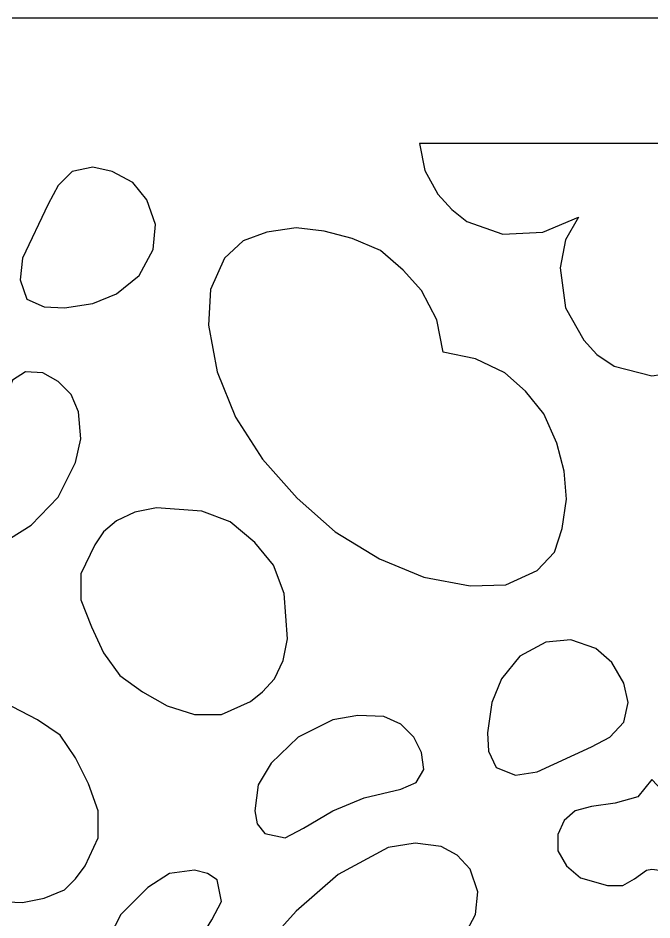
# Model space of a CAD drawing. Header units: centimetres. Extents: x 9.52 to 17.19, y -9 to -1.32.
# Drawn here: x 11.409 to 13.358, y -4.089 to -1.315 of the extents above; entities that cross this region are included whole.
import ezdxf

# ---------------------------------------------------------------- set-up
doc = ezdxf.new("R2010")
doc.units = ezdxf.units.CM
doc.header["$MEASUREMENT"] = 0
doc.layers.add('layer 1', color=7, linetype='Continuous')

msp = doc.modelspace()

# ---------------------------------------------------------------- linework, layer by layer
at = {"layer": 'layer 1', "color": 250}
for points, knots in [([(17.19217, -1.31538), (17.19217, -1.31538), (17.19217, -9.00021), (17.19217, -9.00021), (17.19217, -9.00021), (17.19217, -9.00021), (9.51732, -9.00021), (9.51732, -9.00021), (9.51732, -9.00021), (9.51732, -9.00021), (9.51732, -1.31538), (9.51732, -1.31538), (9.51732, -1.31538), (9.51732, -1.31538), (17.19217, -1.31538), (17.19217, -1.31538)], [0, 0, 0, 0, 0.2, 0.2, 0.2, 0.2, 0.4, 0.4, 0.4, 0.4, 0.6, 0.6, 0.6, 0.6, 1, 1, 1, 1]), ([(14.06637, -1.70112), (14.06637, -1.70112), (14.02978, -1.8175), (14.02978, -1.8175), (14.02978, -1.8175), (14.02978, -1.8175), (13.99986, -1.87071), (13.99986, -1.87071), (13.99986, -1.87071), (13.99986, -1.87071), (13.95995, -1.91061), (13.95995, -1.91061), (13.95995, -1.91061), (13.95995, -1.91061), (13.85686, -1.97046), (13.85686, -1.97046), (13.85686, -1.97046), (13.85686, -1.97046), (13.74381, -1.98377), (13.74381, -1.98377), (13.74381, -1.98377), (13.74381, -1.98377), (13.66067, -1.96714), (13.66067, -1.96714), (13.66067, -1.96714), (13.66067, -1.96714), (13.59084, -1.92724), (13.59084, -1.92724), (13.59084, -1.92724), (13.59084, -1.92724), (13.6374, -2.0403), (13.6374, -2.0403), (13.6374, -2.0403), (13.6374, -2.0403), (13.64072, -2.16001), (13.64072, -2.16001), (13.64072, -2.16001), (13.64072, -2.16001), (13.60414, -2.26642), (13.60414, -2.26642), (13.60414, -2.26642), (13.60414, -2.26642), (13.56091, -2.31963), (13.56091, -2.31963), (13.56091, -2.31963), (13.56091, -2.31963), (13.51435, -2.35953), (13.51435, -2.35953), (13.51435, -2.35953), (13.51435, -2.35953), (13.4412, -2.40276), (13.4412, -2.40276), (13.4412, -2.40276), (13.4412, -2.40276), (13.35807, -2.41606), (13.35807, -2.41606), (13.35807, -2.41606), (13.35807, -2.41606), (13.24168, -2.38613), (13.24168, -2.38613), (13.24168, -2.38613), (13.24168, -2.38613), (13.18847, -2.34956), (13.18847, -2.34956), (13.18847, -2.34956), (13.18847, -2.34956), (13.14857, -2.30632), (13.14857, -2.30632), (13.14857, -2.30632), (13.14857, -2.30632), (13.09206, -2.20656), (13.09206, -2.20656), (13.09206, -2.20656), (13.09206, -2.20656), (13.07542, -2.08353), (13.07542, -2.08353), (13.07542, -2.08353), (13.07542, -2.08353), (13.09206, -1.99707), (13.09206, -1.99707), (13.09206, -1.99707), (13.09206, -1.99707), (13.13195, -1.92724), (13.13195, -1.92724), (13.13195, -1.92724), (13.13195, -1.92724), (13.02221, -1.97379), (13.02221, -1.97379), (13.02221, -1.97379), (13.02221, -1.97379), (12.89917, -1.98044), (12.89917, -1.98044), (12.89917, -1.98044), (12.89917, -1.98044), (12.78944, -1.94054), (12.78944, -1.94054), (12.78944, -1.94054), (12.78944, -1.94054), (12.74288, -1.90396), (12.74288, -1.90396), (12.74288, -1.90396), (12.74288, -1.90396), (12.69965, -1.85741), (12.69965, -1.85741), (12.69965, -1.85741), (12.69965, -1.85741), (12.65975, -1.78425), (12.65975, -1.78425), (12.65975, -1.78425), (12.65975, -1.78425), (12.64312, -1.70112), (12.64312, -1.70112), (12.64312, -1.70112), (12.64312, -1.70112), (14.06637, -1.70112), (14.06637, -1.70112)], [0, 0, 0, 0, 0.0333333, 0.0333333, 0.0333333, 0.0333333, 0.0666667, 0.0666667, 0.0666667, 0.0666667, 0.1, 0.1, 0.1, 0.1, 0.1333333, 0.1333333, 0.1333333, 0.1333333, 0.1666667, 0.1666667, 0.1666667, 0.1666667, 0.2, 0.2, 0.2, 0.2, 0.2333333, 0.2333333, 0.2333333, 0.2333333, 0.2666667, 0.2666667, 0.2666667, 0.2666667, 0.3, 0.3, 0.3, 0.3, 0.3333333, 0.3333333, 0.3333333, 0.3333333, 0.3666667, 0.3666667, 0.3666667, 0.3666667, 0.4, 0.4, 0.4, 0.4, 0.4333333, 0.4333333, 0.4333333, 0.4333333, 0.4666667, 0.4666667, 0.4666667, 0.4666667, 0.5, 0.5, 0.5, 0.5, 0.5333333, 0.5333333, 0.5333333, 0.5333333, 0.5666667, 0.5666667, 0.5666667, 0.5666667, 0.6, 0.6, 0.6, 0.6, 0.6333333, 0.6333333, 0.6333333, 0.6333333, 0.6666667, 0.6666667, 0.6666667, 0.6666667, 0.7, 0.7, 0.7, 0.7, 0.7333333, 0.7333333, 0.7333333, 0.7333333, 0.7666667, 0.7666667, 0.7666667, 0.7666667, 0.8, 0.8, 0.8, 0.8, 0.8333333, 0.8333333, 0.8333333, 0.8333333, 0.8666667, 0.8666667, 0.8666667, 0.8666667, 0.9, 0.9, 0.9, 0.9, 0.9333333, 0.9333333, 0.9333333, 0.9333333, 1, 1, 1, 1]), ([(11.43603, -2.17996), (11.43603, -2.17996), (11.41607, -2.12011), (11.41607, -2.12011), (11.41607, -2.12011), (11.41607, -2.12011), (11.42273, -2.0536), (11.42273, -2.0536), (11.42273, -2.0536), (11.42273, -2.0536), (11.50253, -1.88734), (11.50253, -1.88734), (11.50253, -1.88734), (11.50253, -1.88734), (11.53246, -1.8308), (11.53246, -1.8308), (11.53246, -1.8308), (11.53246, -1.8308), (11.57569, -1.78758), (11.57569, -1.78758), (11.57569, -1.78758), (11.57569, -1.78758), (11.63887, -1.77427), (11.63887, -1.77427), (11.63887, -1.77427), (11.63887, -1.77427), (11.69873, -1.78758), (11.69873, -1.78758), (11.69873, -1.78758), (11.69873, -1.78758), (11.76191, -1.82083), (11.76191, -1.82083), (11.76191, -1.82083), (11.76191, -1.82083), (11.80514, -1.87403), (11.80514, -1.87403), (11.80514, -1.87403), (11.80514, -1.87403), (11.83174, -1.95051), (11.83174, -1.95051), (11.83174, -1.95051), (11.83174, -1.95051), (11.82509, -2.027), (11.82509, -2.027), (11.82509, -2.027), (11.82509, -2.027), (11.78186, -2.1068), (11.78186, -2.1068), (11.78186, -2.1068), (11.78186, -2.1068), (11.71203, -2.16334), (11.71203, -2.16334), (11.71203, -2.16334), (11.71203, -2.16334), (11.63887, -2.19326), (11.63887, -2.19326), (11.63887, -2.19326), (11.63887, -2.19326), (11.55241, -2.20656), (11.55241, -2.20656), (11.55241, -2.20656), (11.55241, -2.20656), (11.48924, -2.20324), (11.48924, -2.20324), (11.48924, -2.20324), (11.48924, -2.20324), (11.43603, -2.17996), (11.43603, -2.17996)], [0, 0, 0, 0, 0.0555556, 0.0555556, 0.0555556, 0.0555556, 0.1111111, 0.1111111, 0.1111111, 0.1111111, 0.1666667, 0.1666667, 0.1666667, 0.1666667, 0.2222222, 0.2222222, 0.2222222, 0.2222222, 0.2777778, 0.2777778, 0.2777778, 0.2777778, 0.3333333, 0.3333333, 0.3333333, 0.3333333, 0.3888889, 0.3888889, 0.3888889, 0.3888889, 0.4444444, 0.4444444, 0.4444444, 0.4444444, 0.5, 0.5, 0.5, 0.5, 0.5555556, 0.5555556, 0.5555556, 0.5555556, 0.6111111, 0.6111111, 0.6111111, 0.6111111, 0.6666667, 0.6666667, 0.6666667, 0.6666667, 0.7222222, 0.7222222, 0.7222222, 0.7222222, 0.7777778, 0.7777778, 0.7777778, 0.7777778, 0.8333333, 0.8333333, 0.8333333, 0.8333333, 0.8888889, 0.8888889, 0.8888889, 0.8888889, 1, 1, 1, 1]), ([(11.99468, -2.25977), (11.99468, -2.25977), (12.00134, -2.15004), (12.00134, -2.15004), (12.00134, -2.15004), (12.00134, -2.15004), (12.04456, -2.0536), (12.04456, -2.0536), (12.04456, -2.0536), (12.04456, -2.0536), (12.1011, -2.00039), (12.1011, -2.00039), (12.1011, -2.00039), (12.1011, -2.00039), (12.17425, -1.97379), (12.17425, -1.97379), (12.17425, -1.97379), (12.17425, -1.97379), (12.26403, -1.96049), (12.26403, -1.96049), (12.26403, -1.96049), (12.26403, -1.96049), (12.35049, -1.97046), (12.35049, -1.97046), (12.35049, -1.97046), (12.35049, -1.97046), (12.43695, -1.99375), (12.43695, -1.99375), (12.43695, -1.99375), (12.43695, -1.99375), (12.52341, -2.03032), (12.52341, -2.03032), (12.52341, -2.03032), (12.52341, -2.03032), (12.59324, -2.09018), (12.59324, -2.09018), (12.59324, -2.09018), (12.59324, -2.09018), (12.64977, -2.15336), (12.64977, -2.15336), (12.64977, -2.15336), (12.64977, -2.15336), (12.69632, -2.24314), (12.69632, -2.24314), (12.69632, -2.24314), (12.69632, -2.24314), (12.71628, -2.3429), (12.71628, -2.3429), (12.71628, -2.3429), (12.71628, -2.3429), (12.81604, -2.36285), (12.81604, -2.36285), (12.81604, -2.36285), (12.81604, -2.36285), (12.90582, -2.40609), (12.90582, -2.40609), (12.90582, -2.40609), (12.90582, -2.40609), (12.969, -2.46261), (12.969, -2.46261), (12.969, -2.46261), (12.969, -2.46261), (13.02554, -2.53245), (13.02554, -2.53245), (13.02554, -2.53245), (13.02554, -2.53245), (13.06545, -2.62223), (13.06545, -2.62223), (13.06545, -2.62223), (13.06545, -2.62223), (13.08871, -2.70869), (13.08871, -2.70869), (13.08871, -2.70869), (13.08871, -2.70869), (13.09537, -2.79515), (13.09537, -2.79515), (13.09537, -2.79515), (13.09537, -2.79515), (13.08206, -2.88493), (13.08206, -2.88493), (13.08206, -2.88493), (13.08206, -2.88493), (13.05879, -2.95809), (13.05879, -2.95809), (13.05879, -2.95809), (13.05879, -2.95809), (13.00559, -3.01462), (13.00559, -3.01462), (13.00559, -3.01462), (13.00559, -3.01462), (12.90915, -3.05785), (12.90915, -3.05785), (12.90915, -3.05785), (12.90915, -3.05785), (12.79941, -3.06117), (12.79941, -3.06117), (12.79941, -3.06117), (12.79941, -3.06117), (12.65642, -3.03457), (12.65642, -3.03457), (12.65642, -3.03457), (12.65642, -3.03457), (12.52008, -2.97804), (12.52008, -2.97804), (12.52008, -2.97804), (12.52008, -2.97804), (12.38375, -2.89491), (12.38375, -2.89491), (12.38375, -2.89491), (12.38375, -2.89491), (12.26736, -2.79183), (12.26736, -2.79183), (12.26736, -2.79183), (12.26736, -2.79183), (12.16095, -2.67211), (12.16095, -2.67211), (12.16095, -2.67211), (12.16095, -2.67211), (12.07782, -2.54242), (12.07782, -2.54242), (12.07782, -2.54242), (12.07782, -2.54242), (12.02129, -2.40276), (12.02129, -2.40276), (12.02129, -2.40276), (12.02129, -2.40276), (11.99468, -2.25977), (11.99468, -2.25977)], [0, 0, 0, 0, 0.030303, 0.030303, 0.030303, 0.030303, 0.0606061, 0.0606061, 0.0606061, 0.0606061, 0.0909091, 0.0909091, 0.0909091, 0.0909091, 0.1212121, 0.1212121, 0.1212121, 0.1212121, 0.1515152, 0.1515152, 0.1515152, 0.1515152, 0.1818182, 0.1818182, 0.1818182, 0.1818182, 0.2121212, 0.2121212, 0.2121212, 0.2121212, 0.2424242, 0.2424242, 0.2424242, 0.2424242, 0.2727273, 0.2727273, 0.2727273, 0.2727273, 0.3030303, 0.3030303, 0.3030303, 0.3030303, 0.3333333, 0.3333333, 0.3333333, 0.3333333, 0.3636364, 0.3636364, 0.3636364, 0.3636364, 0.3939394, 0.3939394, 0.3939394, 0.3939394, 0.4242424, 0.4242424, 0.4242424, 0.4242424, 0.4545455, 0.4545455, 0.4545455, 0.4545455, 0.4848485, 0.4848485, 0.4848485, 0.4848485, 0.5151515, 0.5151515, 0.5151515, 0.5151515, 0.5454545, 0.5454545, 0.5454545, 0.5454545, 0.5757576, 0.5757576, 0.5757576, 0.5757576, 0.6060606, 0.6060606, 0.6060606, 0.6060606, 0.6363636, 0.6363636, 0.6363636, 0.6363636, 0.6666667, 0.6666667, 0.6666667, 0.6666667, 0.6969697, 0.6969697, 0.6969697, 0.6969697, 0.7272727, 0.7272727, 0.7272727, 0.7272727, 0.7575758, 0.7575758, 0.7575758, 0.7575758, 0.7878788, 0.7878788, 0.7878788, 0.7878788, 0.8181818, 0.8181818, 0.8181818, 0.8181818, 0.8484848, 0.8484848, 0.8484848, 0.8484848, 0.8787879, 0.8787879, 0.8787879, 0.8787879, 0.9090909, 0.9090909, 0.9090909, 0.9090909, 0.9393939, 0.9393939, 0.9393939, 0.9393939, 1, 1, 1, 1]), ([(11.4327, -2.40276), (11.4327, -2.40276), (11.48591, -2.40609), (11.48591, -2.40609), (11.48591, -2.40609), (11.48591, -2.40609), (11.53246, -2.43269), (11.53246, -2.43269), (11.53246, -2.43269), (11.53246, -2.43269), (11.57237, -2.47259), (11.57237, -2.47259), (11.57237, -2.47259), (11.57237, -2.47259), (11.59565, -2.5258), (11.59565, -2.5258), (11.59565, -2.5258), (11.59565, -2.5258), (11.60229, -2.60893), (11.60229, -2.60893), (11.60229, -2.60893), (11.60229, -2.60893), (11.58567, -2.68209), (11.58567, -2.68209), (11.58567, -2.68209), (11.58567, -2.68209), (11.53246, -2.78849), (11.53246, -2.78849), (11.53246, -2.78849), (11.53246, -2.78849), (11.44933, -2.87495), (11.44933, -2.87495), (11.44933, -2.87495), (11.44933, -2.87495), (11.38615, -2.91486), (11.38615, -2.91486), (11.38615, -2.91486), (11.38615, -2.91486), (11.30634, -2.92151), (11.30634, -2.92151), (11.30634, -2.92151), (11.30634, -2.92151), (11.26644, -2.91486), (11.26644, -2.91486), (11.26644, -2.91486), (11.26644, -2.91486), (11.23651, -2.89158), (11.23651, -2.89158), (11.23651, -2.89158), (11.23651, -2.89158), (11.22321, -2.82508), (11.22321, -2.82508), (11.22321, -2.82508), (11.22321, -2.82508), (11.25314, -2.76854), (11.25314, -2.76854), (11.25314, -2.76854), (11.25314, -2.76854), (11.30634, -2.68209), (11.30634, -2.68209), (11.30634, -2.68209), (11.30634, -2.68209), (11.34624, -2.58565), (11.34624, -2.58565), (11.34624, -2.58565), (11.34624, -2.58565), (11.37617, -2.47259), (11.37617, -2.47259), (11.37617, -2.47259), (11.37617, -2.47259), (11.3928, -2.42936), (11.3928, -2.42936), (11.3928, -2.42936), (11.3928, -2.42936), (11.4327, -2.40276), (11.4327, -2.40276)], [0, 0, 0, 0, 0.05, 0.05, 0.05, 0.05, 0.1, 0.1, 0.1, 0.1, 0.15, 0.15, 0.15, 0.15, 0.2, 0.2, 0.2, 0.2, 0.25, 0.25, 0.25, 0.25, 0.3, 0.3, 0.3, 0.3, 0.35, 0.35, 0.35, 0.35, 0.4, 0.4, 0.4, 0.4, 0.45, 0.45, 0.45, 0.45, 0.5, 0.5, 0.5, 0.5, 0.55, 0.55, 0.55, 0.55, 0.6, 0.6, 0.6, 0.6, 0.65, 0.65, 0.65, 0.65, 0.7, 0.7, 0.7, 0.7, 0.75, 0.75, 0.75, 0.75, 0.8, 0.8, 0.8, 0.8, 0.85, 0.85, 0.85, 0.85, 0.9, 0.9, 0.9, 0.9, 1, 1, 1, 1]), ([(11.72201, -3.33718), (11.72201, -3.33718), (11.67212, -3.26734), (11.67212, -3.26734), (11.67212, -3.26734), (11.67212, -3.26734), (11.63555, -3.18754), (11.63555, -3.18754), (11.63555, -3.18754), (11.63555, -3.18754), (11.60229, -3.1044), (11.60229, -3.1044), (11.60229, -3.1044), (11.60229, -3.1044), (11.60229, -3.02459), (11.60229, -3.02459), (11.60229, -3.02459), (11.60229, -3.02459), (11.64553, -2.93481), (11.64553, -2.93481), (11.64553, -2.93481), (11.64553, -2.93481), (11.67212, -2.89491), (11.67212, -2.89491), (11.67212, -2.89491), (11.67212, -2.89491), (11.71203, -2.86166), (11.71203, -2.86166), (11.71203, -2.86166), (11.71203, -2.86166), (11.76856, -2.83505), (11.76856, -2.83505), (11.76856, -2.83505), (11.76856, -2.83505), (11.83507, -2.82175), (11.83507, -2.82175), (11.83507, -2.82175), (11.83507, -2.82175), (11.97473, -2.83173), (11.97473, -2.83173), (11.97473, -2.83173), (11.97473, -2.83173), (12.06119, -2.86498), (12.06119, -2.86498), (12.06119, -2.86498), (12.06119, -2.86498), (12.13767, -2.92816), (12.13767, -2.92816), (12.13767, -2.92816), (12.13767, -2.92816), (12.1942, -2.99799), (12.1942, -2.99799), (12.1942, -2.99799), (12.1942, -2.99799), (12.22746, -3.08445), (12.22746, -3.08445), (12.22746, -3.08445), (12.22746, -3.08445), (12.23744, -3.22412), (12.23744, -3.22412), (12.23744, -3.22412), (12.23744, -3.22412), (12.22413, -3.29062), (12.22413, -3.29062), (12.22413, -3.29062), (12.22413, -3.29062), (12.19753, -3.34715), (12.19753, -3.34715), (12.19753, -3.34715), (12.19753, -3.34715), (12.16095, -3.38705), (12.16095, -3.38705), (12.16095, -3.38705), (12.16095, -3.38705), (12.12437, -3.41698), (12.12437, -3.41698), (12.12437, -3.41698), (12.12437, -3.41698), (12.03459, -3.45689), (12.03459, -3.45689), (12.03459, -3.45689), (12.03459, -3.45689), (11.95146, -3.45689), (11.95146, -3.45689), (11.95146, -3.45689), (11.95146, -3.45689), (11.86832, -3.43028), (11.86832, -3.43028), (11.86832, -3.43028), (11.86832, -3.43028), (11.79184, -3.38705), (11.79184, -3.38705), (11.79184, -3.38705), (11.79184, -3.38705), (11.72201, -3.33718), (11.72201, -3.33718)], [0, 0, 0, 0, 0.04, 0.04, 0.04, 0.04, 0.08, 0.08, 0.08, 0.08, 0.12, 0.12, 0.12, 0.12, 0.16, 0.16, 0.16, 0.16, 0.2, 0.2, 0.2, 0.2, 0.24, 0.24, 0.24, 0.24, 0.28, 0.28, 0.28, 0.28, 0.32, 0.32, 0.32, 0.32, 0.36, 0.36, 0.36, 0.36, 0.4, 0.4, 0.4, 0.4, 0.44, 0.44, 0.44, 0.44, 0.48, 0.48, 0.48, 0.48, 0.52, 0.52, 0.52, 0.52, 0.56, 0.56, 0.56, 0.56, 0.6, 0.6, 0.6, 0.6, 0.64, 0.64, 0.64, 0.64, 0.68, 0.68, 0.68, 0.68, 0.72, 0.72, 0.72, 0.72, 0.76, 0.76, 0.76, 0.76, 0.8, 0.8, 0.8, 0.8, 0.84, 0.84, 0.84, 0.84, 0.88, 0.88, 0.88, 0.88, 0.92, 0.92, 0.92, 0.92, 1, 1, 1, 1]), ([(12.87922, -3.61983), (12.87922, -3.61983), (12.85594, -3.56995), (12.85594, -3.56995), (12.85594, -3.56995), (12.85594, -3.56995), (12.85262, -3.51342), (12.85262, -3.51342), (12.85262, -3.51342), (12.85262, -3.51342), (12.86592, -3.42031), (12.86592, -3.42031), (12.86592, -3.42031), (12.86592, -3.42031), (12.89585, -3.34715), (12.89585, -3.34715), (12.89585, -3.34715), (12.89585, -3.34715), (12.95237, -3.27732), (12.95237, -3.27732), (12.95237, -3.27732), (12.95237, -3.27732), (13.03218, -3.23409), (13.03218, -3.23409), (13.03218, -3.23409), (13.03218, -3.23409), (13.10867, -3.22744), (13.10867, -3.22744), (13.10867, -3.22744), (13.10867, -3.22744), (13.18515, -3.25404), (13.18515, -3.25404), (13.18515, -3.25404), (13.18515, -3.25404), (13.23503, -3.29727), (13.23503, -3.29727), (13.23503, -3.29727), (13.23503, -3.29727), (13.27161, -3.36045), (13.27161, -3.36045), (13.27161, -3.36045), (13.27161, -3.36045), (13.28491, -3.42031), (13.28491, -3.42031), (13.28491, -3.42031), (13.28491, -3.42031), (13.27161, -3.48017), (13.27161, -3.48017), (13.27161, -3.48017), (13.27161, -3.48017), (13.22838, -3.52672), (13.22838, -3.52672), (13.22838, -3.52672), (13.22838, -3.52672), (13.17186, -3.55664), (13.17186, -3.55664), (13.17186, -3.55664), (13.17186, -3.55664), (13.00559, -3.63313), (13.00559, -3.63313), (13.00559, -3.63313), (13.00559, -3.63313), (12.93908, -3.6431), (12.93908, -3.6431), (12.93908, -3.6431), (12.93908, -3.6431), (12.87922, -3.61983), (12.87922, -3.61983)], [0, 0, 0, 0, 0.0555556, 0.0555556, 0.0555556, 0.0555556, 0.1111111, 0.1111111, 0.1111111, 0.1111111, 0.1666667, 0.1666667, 0.1666667, 0.1666667, 0.2222222, 0.2222222, 0.2222222, 0.2222222, 0.2777778, 0.2777778, 0.2777778, 0.2777778, 0.3333333, 0.3333333, 0.3333333, 0.3333333, 0.3888889, 0.3888889, 0.3888889, 0.3888889, 0.4444444, 0.4444444, 0.4444444, 0.4444444, 0.5, 0.5, 0.5, 0.5, 0.5555556, 0.5555556, 0.5555556, 0.5555556, 0.6111111, 0.6111111, 0.6111111, 0.6111111, 0.6666667, 0.6666667, 0.6666667, 0.6666667, 0.7222222, 0.7222222, 0.7222222, 0.7222222, 0.7777778, 0.7777778, 0.7777778, 0.7777778, 0.8333333, 0.8333333, 0.8333333, 0.8333333, 0.8888889, 0.8888889, 0.8888889, 0.8888889, 1, 1, 1, 1]), ([(11.28307, -4.02884), (11.28307, -4.02884), (11.20326, -3.99227), (11.20326, -3.99227), (11.20326, -3.99227), (11.20326, -3.99227), (11.12677, -3.93241), (11.12677, -3.93241), (11.12677, -3.93241), (11.12677, -3.93241), (11.06692, -3.85593), (11.06692, -3.85593), (11.06692, -3.85593), (11.06692, -3.85593), (11.03699, -3.77279), (11.03699, -3.77279), (11.03699, -3.77279), (11.03699, -3.77279), (11.02369, -3.63313), (11.02369, -3.63313), (11.02369, -3.63313), (11.02369, -3.63313), (11.03699, -3.56995), (11.03699, -3.56995), (11.03699, -3.56995), (11.03699, -3.56995), (11.06359, -3.51342), (11.06359, -3.51342), (11.06359, -3.51342), (11.06359, -3.51342), (11.09685, -3.47352), (11.09685, -3.47352), (11.09685, -3.47352), (11.09685, -3.47352), (11.13675, -3.44691), (11.13675, -3.44691), (11.13675, -3.44691), (11.13675, -3.44691), (11.22321, -3.40368), (11.22321, -3.40368), (11.22321, -3.40368), (11.22321, -3.40368), (11.30634, -3.40368), (11.30634, -3.40368), (11.30634, -3.40368), (11.30634, -3.40368), (11.3928, -3.43361), (11.3928, -3.43361), (11.3928, -3.43361), (11.3928, -3.43361), (11.46928, -3.47352), (11.46928, -3.47352), (11.46928, -3.47352), (11.46928, -3.47352), (11.53912, -3.52007), (11.53912, -3.52007), (11.53912, -3.52007), (11.53912, -3.52007), (11.58567, -3.5899), (11.58567, -3.5899), (11.58567, -3.5899), (11.58567, -3.5899), (11.62557, -3.66971), (11.62557, -3.66971), (11.62557, -3.66971), (11.62557, -3.66971), (11.6555, -3.75284), (11.6555, -3.75284), (11.6555, -3.75284), (11.6555, -3.75284), (11.6555, -3.83598), (11.6555, -3.83598), (11.6555, -3.83598), (11.6555, -3.83598), (11.6156, -3.92243), (11.6156, -3.92243), (11.6156, -3.92243), (11.6156, -3.92243), (11.58567, -3.96234), (11.58567, -3.96234), (11.58567, -3.96234), (11.58567, -3.96234), (11.55241, -3.99559), (11.55241, -3.99559), (11.55241, -3.99559), (11.55241, -3.99559), (11.48924, -4.02219), (11.48924, -4.02219), (11.48924, -4.02219), (11.48924, -4.02219), (11.42273, -4.0355), (11.42273, -4.0355), (11.42273, -4.0355), (11.42273, -4.0355), (11.28307, -4.02884), (11.28307, -4.02884)], [0, 0, 0, 0, 0.04, 0.04, 0.04, 0.04, 0.08, 0.08, 0.08, 0.08, 0.12, 0.12, 0.12, 0.12, 0.16, 0.16, 0.16, 0.16, 0.2, 0.2, 0.2, 0.2, 0.24, 0.24, 0.24, 0.24, 0.28, 0.28, 0.28, 0.28, 0.32, 0.32, 0.32, 0.32, 0.36, 0.36, 0.36, 0.36, 0.4, 0.4, 0.4, 0.4, 0.44, 0.44, 0.44, 0.44, 0.48, 0.48, 0.48, 0.48, 0.52, 0.52, 0.52, 0.52, 0.56, 0.56, 0.56, 0.56, 0.6, 0.6, 0.6, 0.6, 0.64, 0.64, 0.64, 0.64, 0.68, 0.68, 0.68, 0.68, 0.72, 0.72, 0.72, 0.72, 0.76, 0.76, 0.76, 0.76, 0.8, 0.8, 0.8, 0.8, 0.84, 0.84, 0.84, 0.84, 0.88, 0.88, 0.88, 0.88, 0.92, 0.92, 0.92, 0.92, 1, 1, 1, 1]), ([(12.65642, -3.62648), (12.65642, -3.62648), (12.63315, -3.66638), (12.63315, -3.66638), (12.63315, -3.66638), (12.63315, -3.66638), (12.58659, -3.68633), (12.58659, -3.68633), (12.58659, -3.68633), (12.58659, -3.68633), (12.47353, -3.71294), (12.47353, -3.71294), (12.47353, -3.71294), (12.47353, -3.71294), (12.3771, -3.75284), (12.3771, -3.75284), (12.3771, -3.75284), (12.3771, -3.75284), (12.28731, -3.80605), (12.28731, -3.80605), (12.28731, -3.80605), (12.28731, -3.80605), (12.23078, -3.83598), (12.23078, -3.83598), (12.23078, -3.83598), (12.23078, -3.83598), (12.1676, -3.82267), (12.1676, -3.82267), (12.1676, -3.82267), (12.1676, -3.82267), (12.14432, -3.79274), (12.14432, -3.79274), (12.14432, -3.79274), (12.14432, -3.79274), (12.13767, -3.75284), (12.13767, -3.75284), (12.13767, -3.75284), (12.13767, -3.75284), (12.14765, -3.67303), (12.14765, -3.67303), (12.14765, -3.67303), (12.14765, -3.67303), (12.18755, -3.60653), (12.18755, -3.60653), (12.18755, -3.60653), (12.18755, -3.60653), (12.27068, -3.52672), (12.27068, -3.52672), (12.27068, -3.52672), (12.27068, -3.52672), (12.3771, -3.47352), (12.3771, -3.47352), (12.3771, -3.47352), (12.3771, -3.47352), (12.45358, -3.46021), (12.45358, -3.46021), (12.45358, -3.46021), (12.45358, -3.46021), (12.53339, -3.46354), (12.53339, -3.46354), (12.53339, -3.46354), (12.53339, -3.46354), (12.58659, -3.48681), (12.58659, -3.48681), (12.58659, -3.48681), (12.58659, -3.48681), (12.62649, -3.52672), (12.62649, -3.52672), (12.62649, -3.52672), (12.62649, -3.52672), (12.64977, -3.57327), (12.64977, -3.57327), (12.64977, -3.57327), (12.64977, -3.57327), (12.65642, -3.62648), (12.65642, -3.62648)], [0, 0, 0, 0, 0.05, 0.05, 0.05, 0.05, 0.1, 0.1, 0.1, 0.1, 0.15, 0.15, 0.15, 0.15, 0.2, 0.2, 0.2, 0.2, 0.25, 0.25, 0.25, 0.25, 0.3, 0.3, 0.3, 0.3, 0.35, 0.35, 0.35, 0.35, 0.4, 0.4, 0.4, 0.4, 0.45, 0.45, 0.45, 0.45, 0.5, 0.5, 0.5, 0.5, 0.55, 0.55, 0.55, 0.55, 0.6, 0.6, 0.6, 0.6, 0.65, 0.65, 0.65, 0.65, 0.7, 0.7, 0.7, 0.7, 0.75, 0.75, 0.75, 0.75, 0.8, 0.8, 0.8, 0.8, 0.85, 0.85, 0.85, 0.85, 0.9, 0.9, 0.9, 0.9, 1, 1, 1, 1]), ([(13.35807, -3.93241), (13.35807, -3.93241), (13.34144, -3.93574), (13.34144, -3.93574), (13.34144, -3.93574), (13.34144, -3.93574), (13.30486, -3.96234), (13.30486, -3.96234), (13.30486, -3.96234), (13.30486, -3.96234), (13.26828, -3.98229), (13.26828, -3.98229), (13.26828, -3.98229), (13.26828, -3.98229), (13.22174, -3.98229), (13.22174, -3.98229), (13.22174, -3.98229), (13.22174, -3.98229), (13.13859, -3.95901), (13.13859, -3.95901), (13.13859, -3.95901), (13.13859, -3.95901), (13.09537, -3.92243), (13.09537, -3.92243), (13.09537, -3.92243), (13.09537, -3.92243), (13.06876, -3.87588), (13.06876, -3.87588), (13.06876, -3.87588), (13.06876, -3.87588), (13.06876, -3.826), (13.06876, -3.826), (13.06876, -3.826), (13.06876, -3.826), (13.08871, -3.78277), (13.08871, -3.78277), (13.08871, -3.78277), (13.08871, -3.78277), (13.12197, -3.75284), (13.12197, -3.75284), (13.12197, -3.75284), (13.12197, -3.75284), (13.17186, -3.73954), (13.17186, -3.73954), (13.17186, -3.73954), (13.17186, -3.73954), (13.24501, -3.72957), (13.24501, -3.72957), (13.24501, -3.72957), (13.24501, -3.72957), (13.31484, -3.70961), (13.31484, -3.70961), (13.31484, -3.70961), (13.31484, -3.70961), (13.35807, -3.65641), (13.35807, -3.65641), (13.35807, -3.65641), (13.35807, -3.65641), (13.40795, -3.70961), (13.40795, -3.70961), (13.40795, -3.70961), (13.40795, -3.70961), (13.47113, -3.72957), (13.47113, -3.72957), (13.47113, -3.72957), (13.47113, -3.72957), (13.54761, -3.73954), (13.54761, -3.73954), (13.54761, -3.73954), (13.54761, -3.73954), (13.59416, -3.75284), (13.59416, -3.75284), (13.59416, -3.75284), (13.59416, -3.75284), (13.63075, -3.78277), (13.63075, -3.78277), (13.63075, -3.78277), (13.63075, -3.78277), (13.65069, -3.826), (13.65069, -3.826), (13.65069, -3.826), (13.65069, -3.826), (13.65069, -3.87588), (13.65069, -3.87588), (13.65069, -3.87588), (13.65069, -3.87588), (13.62409, -3.92243), (13.62409, -3.92243), (13.62409, -3.92243), (13.62409, -3.92243), (13.57754, -3.95901), (13.57754, -3.95901), (13.57754, -3.95901), (13.57754, -3.95901), (13.49108, -3.98229), (13.49108, -3.98229), (13.49108, -3.98229), (13.49108, -3.98229), (13.45118, -3.98229), (13.45118, -3.98229), (13.45118, -3.98229), (13.45118, -3.98229), (13.4146, -3.96234), (13.4146, -3.96234), (13.4146, -3.96234), (13.4146, -3.96234), (13.38135, -3.93574), (13.38135, -3.93574), (13.38135, -3.93574), (13.38135, -3.93574), (13.35807, -3.93241), (13.35807, -3.93241)], [0, 0, 0, 0, 0.0344828, 0.0344828, 0.0344828, 0.0344828, 0.0689655, 0.0689655, 0.0689655, 0.0689655, 0.1034483, 0.1034483, 0.1034483, 0.1034483, 0.137931, 0.137931, 0.137931, 0.137931, 0.1724138, 0.1724138, 0.1724138, 0.1724138, 0.2068966, 0.2068966, 0.2068966, 0.2068966, 0.2413793, 0.2413793, 0.2413793, 0.2413793, 0.2758621, 0.2758621, 0.2758621, 0.2758621, 0.3103448, 0.3103448, 0.3103448, 0.3103448, 0.3448276, 0.3448276, 0.3448276, 0.3448276, 0.3793103, 0.3793103, 0.3793103, 0.3793103, 0.4137931, 0.4137931, 0.4137931, 0.4137931, 0.4482759, 0.4482759, 0.4482759, 0.4482759, 0.4827586, 0.4827586, 0.4827586, 0.4827586, 0.5172414, 0.5172414, 0.5172414, 0.5172414, 0.5517241, 0.5517241, 0.5517241, 0.5517241, 0.5862069, 0.5862069, 0.5862069, 0.5862069, 0.6206897, 0.6206897, 0.6206897, 0.6206897, 0.6551724, 0.6551724, 0.6551724, 0.6551724, 0.6896552, 0.6896552, 0.6896552, 0.6896552, 0.7241379, 0.7241379, 0.7241379, 0.7241379, 0.7586207, 0.7586207, 0.7586207, 0.7586207, 0.7931034, 0.7931034, 0.7931034, 0.7931034, 0.8275862, 0.8275862, 0.8275862, 0.8275862, 0.862069, 0.862069, 0.862069, 0.862069, 0.8965517, 0.8965517, 0.8965517, 0.8965517, 0.9310345, 0.9310345, 0.9310345, 0.9310345, 1, 1, 1, 1]), ([(12.53339, -4.33145), (12.53339, -4.33145), (12.47686, -4.36803), (12.47686, -4.36803), (12.47686, -4.36803), (12.47686, -4.36803), (12.42032, -4.41458), (12.42032, -4.41458), (12.42032, -4.41458), (12.42032, -4.41458), (12.38042, -4.46779), (12.38042, -4.46779), (12.38042, -4.46779), (12.38042, -4.46779), (12.35382, -4.52432), (12.35382, -4.52432), (12.35382, -4.52432), (12.35382, -4.52432), (12.32389, -4.59082), (12.32389, -4.59082), (12.32389, -4.59082), (12.32389, -4.59082), (12.27068, -4.61743), (12.27068, -4.61743), (12.27068, -4.61743), (12.27068, -4.61743), (12.20085, -4.62075), (12.20085, -4.62075), (12.20085, -4.62075), (12.20085, -4.62075), (12.13102, -4.6008), (12.13102, -4.6008), (12.13102, -4.6008), (12.13102, -4.6008), (12.08779, -4.56089), (12.08779, -4.56089), (12.08779, -4.56089), (12.08779, -4.56089), (12.06119, -4.50769), (12.06119, -4.50769), (12.06119, -4.50769), (12.06119, -4.50769), (12.05454, -4.42789), (12.05454, -4.42789), (12.05454, -4.42789), (12.05454, -4.42789), (12.07117, -4.34475), (12.07117, -4.34475), (12.07117, -4.34475), (12.07117, -4.34475), (12.14765, -4.19179), (12.14765, -4.19179), (12.14765, -4.19179), (12.14765, -4.19179), (12.26403, -4.0621), (12.26403, -4.0621), (12.26403, -4.0621), (12.26403, -4.0621), (12.39372, -3.94903), (12.39372, -3.94903), (12.39372, -3.94903), (12.39372, -3.94903), (12.54669, -3.86591), (12.54669, -3.86591), (12.54669, -3.86591), (12.54669, -3.86591), (12.62982, -3.8526), (12.62982, -3.8526), (12.62982, -3.8526), (12.62982, -3.8526), (12.70963, -3.86258), (12.70963, -3.86258), (12.70963, -3.86258), (12.70963, -3.86258), (12.75951, -3.88918), (12.75951, -3.88918), (12.75951, -3.88918), (12.75951, -3.88918), (12.79941, -3.93241), (12.79941, -3.93241), (12.79941, -3.93241), (12.79941, -3.93241), (12.82269, -4.00224), (12.82269, -4.00224), (12.82269, -4.00224), (12.82269, -4.00224), (12.81604, -4.07207), (12.81604, -4.07207), (12.81604, -4.07207), (12.81604, -4.07207), (12.78944, -4.12196), (12.78944, -4.12196), (12.78944, -4.12196), (12.78944, -4.12196), (12.72958, -4.15521), (12.72958, -4.15521), (12.72958, -4.15521), (12.72958, -4.15521), (12.66973, -4.17848), (12.66973, -4.17848), (12.66973, -4.17848), (12.66973, -4.17848), (12.61652, -4.21839), (12.61652, -4.21839), (12.61652, -4.21839), (12.61652, -4.21839), (12.56664, -4.27492), (12.56664, -4.27492), (12.56664, -4.27492), (12.56664, -4.27492), (12.53339, -4.33145), (12.53339, -4.33145)], [0, 0, 0, 0, 0.0344828, 0.0344828, 0.0344828, 0.0344828, 0.0689655, 0.0689655, 0.0689655, 0.0689655, 0.1034483, 0.1034483, 0.1034483, 0.1034483, 0.137931, 0.137931, 0.137931, 0.137931, 0.1724138, 0.1724138, 0.1724138, 0.1724138, 0.2068966, 0.2068966, 0.2068966, 0.2068966, 0.2413793, 0.2413793, 0.2413793, 0.2413793, 0.2758621, 0.2758621, 0.2758621, 0.2758621, 0.3103448, 0.3103448, 0.3103448, 0.3103448, 0.3448276, 0.3448276, 0.3448276, 0.3448276, 0.3793103, 0.3793103, 0.3793103, 0.3793103, 0.4137931, 0.4137931, 0.4137931, 0.4137931, 0.4482759, 0.4482759, 0.4482759, 0.4482759, 0.4827586, 0.4827586, 0.4827586, 0.4827586, 0.5172414, 0.5172414, 0.5172414, 0.5172414, 0.5517241, 0.5517241, 0.5517241, 0.5517241, 0.5862069, 0.5862069, 0.5862069, 0.5862069, 0.6206897, 0.6206897, 0.6206897, 0.6206897, 0.6551724, 0.6551724, 0.6551724, 0.6551724, 0.6896552, 0.6896552, 0.6896552, 0.6896552, 0.7241379, 0.7241379, 0.7241379, 0.7241379, 0.7586207, 0.7586207, 0.7586207, 0.7586207, 0.7931034, 0.7931034, 0.7931034, 0.7931034, 0.8275862, 0.8275862, 0.8275862, 0.8275862, 0.862069, 0.862069, 0.862069, 0.862069, 0.8965517, 0.8965517, 0.8965517, 0.8965517, 0.9310345, 0.9310345, 0.9310345, 0.9310345, 1, 1, 1, 1]), ([(11.82509, -4.45448), (11.82509, -4.45448), (11.77521, -4.45116), (11.77521, -4.45116), (11.77521, -4.45116), (11.77521, -4.45116), (11.72533, -4.42456), (11.72533, -4.42456), (11.72533, -4.42456), (11.72533, -4.42456), (11.69208, -4.38465), (11.69208, -4.38465), (11.69208, -4.38465), (11.69208, -4.38465), (11.66548, -4.33145), (11.66548, -4.33145), (11.66548, -4.33145), (11.66548, -4.33145), (11.65883, -4.25829), (11.65883, -4.25829), (11.65883, -4.25829), (11.65883, -4.25829), (11.67212, -4.17516), (11.67212, -4.17516), (11.67212, -4.17516), (11.67212, -4.17516), (11.72533, -4.07207), (11.72533, -4.07207), (11.72533, -4.07207), (11.72533, -4.07207), (11.80846, -3.98894), (11.80846, -3.98894), (11.80846, -3.98894), (11.80846, -3.98894), (11.87497, -3.94571), (11.87497, -3.94571), (11.87497, -3.94571), (11.87497, -3.94571), (11.95146, -3.93574), (11.95146, -3.93574), (11.95146, -3.93574), (11.95146, -3.93574), (11.99136, -3.94571), (11.99136, -3.94571), (11.99136, -3.94571), (11.99136, -3.94571), (12.02129, -3.96566), (12.02129, -3.96566), (12.02129, -3.96566), (12.02129, -3.96566), (12.03459, -4.03217), (12.03459, -4.03217), (12.03459, -4.03217), (12.03459, -4.03217), (12.00466, -4.0887), (12.00466, -4.0887), (12.00466, -4.0887), (12.00466, -4.0887), (11.95146, -4.17516), (11.95146, -4.17516), (11.95146, -4.17516), (11.95146, -4.17516), (11.91488, -4.27159), (11.91488, -4.27159), (11.91488, -4.27159), (11.91488, -4.27159), (11.88827, -4.38465), (11.88827, -4.38465), (11.88827, -4.38465), (11.88827, -4.38465), (11.865, -4.43453), (11.865, -4.43453), (11.865, -4.43453), (11.865, -4.43453), (11.82509, -4.45448), (11.82509, -4.45448)], [0, 0, 0, 0, 0.05, 0.05, 0.05, 0.05, 0.1, 0.1, 0.1, 0.1, 0.15, 0.15, 0.15, 0.15, 0.2, 0.2, 0.2, 0.2, 0.25, 0.25, 0.25, 0.25, 0.3, 0.3, 0.3, 0.3, 0.35, 0.35, 0.35, 0.35, 0.4, 0.4, 0.4, 0.4, 0.45, 0.45, 0.45, 0.45, 0.5, 0.5, 0.5, 0.5, 0.55, 0.55, 0.55, 0.55, 0.6, 0.6, 0.6, 0.6, 0.65, 0.65, 0.65, 0.65, 0.7, 0.7, 0.7, 0.7, 0.75, 0.75, 0.75, 0.75, 0.8, 0.8, 0.8, 0.8, 0.85, 0.85, 0.85, 0.85, 0.9, 0.9, 0.9, 0.9, 1, 1, 1, 1])]:
    msp.add_open_spline(points, degree=3, knots=knots, dxfattribs=at)

doc.saveas('drawing.dxf')
